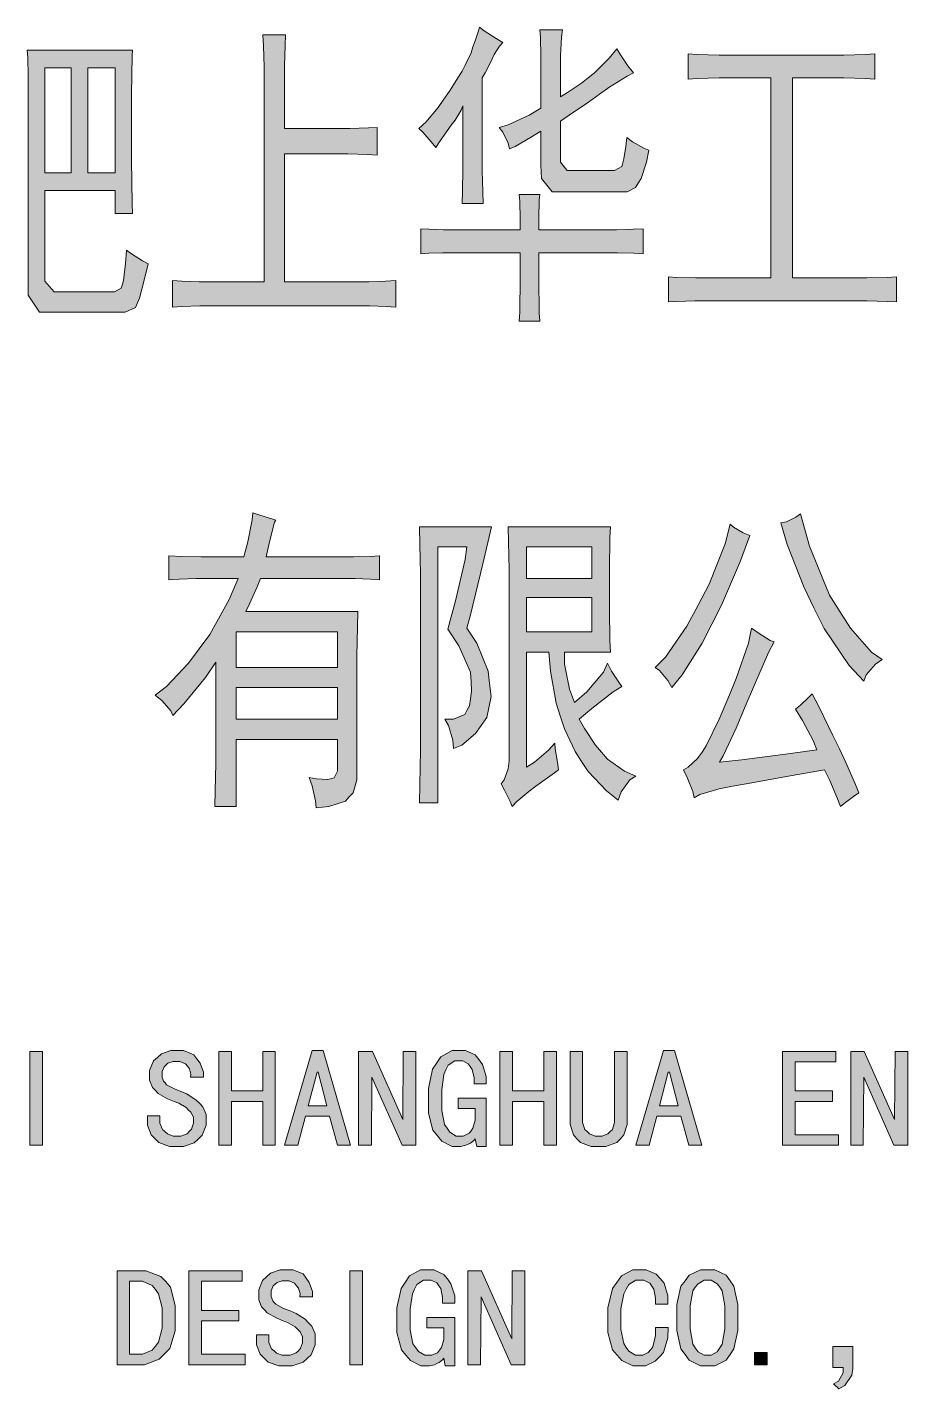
# Model space of a CAD drawing. Header units: millimetres. Extents: x 564 to 880, y 85 to 763.
# Drawn here: x 876.197 to 877.456, y 757.683 to 759.629 of the extents above; entities that cross this region are included whole.
import ezdxf

# ---------------------------------------------------------------- set-up
doc = ezdxf.new("R2010")
doc.units = ezdxf.units.MM

msp = doc.modelspace()

# ---------------------------------------------------------------- hatches: boundary and pattern name
h = msp.add_hatch(color=0)
h.dxf.hatch_style = 2
h.paths.add_polyline_path([(876.8769, 759.6076), (876.8723, 759.6023), (876.8644, 759.5905), (876.8615, 759.5844), (876.859, 759.5779), (876.8519, 759.5643), (876.8476, 759.5572), (876.8476, 759.4395), (876.8476, 759.4248), (876.8483, 759.394), (876.849, 759.3776), (876.8186, 759.3776), (876.8193, 759.3951), (876.82, 759.4259), (876.82, 759.4395), (876.82, 759.5171), (876.8172, 759.511), (876.8086, 759.4967), (876.8032, 759.4892), (876.7975, 759.4813), (876.7864, 759.4656), (876.781, 759.4574), (876.7746, 759.4656), (876.7628, 759.4792), (876.757, 759.4846), (876.7671, 759.4935), (876.7846, 759.5146), (876.7928, 759.5264), (876.8007, 759.5379), (876.8136, 759.5583), (876.8186, 759.5668), (876.8232, 759.5754), (876.8315, 759.593), (876.8343, 759.6015), (876.8375, 759.6101), (876.8422, 759.6241), (876.8436, 759.6295), (876.8504, 759.6241), (876.8672, 759.6134)])
h = msp.add_hatch(color=0)
h.dxf.hatch_style = 2
h.paths.add_polyline_path([(876.5663, 759.6187), (876.5656, 759.6033), (876.5649, 759.5744), (876.5649, 759.5608), (876.5649, 759.4846), (876.6443, 759.4846), (876.6583, 759.4846), (876.6848, 759.4856), (876.6973, 759.4863), (876.6973, 759.4466), (876.6833, 759.4473), (876.6554, 759.4484), (876.6415, 759.4484), (876.5649, 759.4484), (876.5649, 759.2656), (876.6751, 759.2656), (876.6855, 759.2656), (876.7098, 759.2663), (876.7238, 759.2674), (876.7238, 759.2291), (876.7105, 759.2302), (876.6862, 759.2309), (876.6751, 759.2309), (876.4547, 759.2309), (876.4436, 759.2309), (876.4186, 759.2302), (876.4046, 759.2291), (876.4046, 759.2674), (876.4179, 759.2663), (876.4429, 759.2656), (876.4547, 759.2656), (876.5356, 759.2656), (876.5356, 759.559), (876.5356, 759.5726), (876.5349, 759.6023), (876.5341, 759.6187)])
h = msp.add_hatch(color=0)
h.dxf.hatch_style = 2
h.paths.add_polyline_path([(876.9621, 759.6259), (876.9606, 759.6151), (876.9592, 759.5887), (876.9592, 759.5733), (876.9592, 759.53), (876.9696, 759.5361), (876.9896, 759.5497), (876.9989, 759.5572), (877.0082, 759.5643), (877.029, 759.5851), (877.0401, 759.5987), (877.044, 759.5915), (877.0558, 759.5744), (877.0637, 759.5643), (877.0547, 759.5597), (877.03, 759.5443), (877.015, 759.5336), (876.9996, 759.5225), (876.9717, 759.5035), (876.9592, 759.4953), (876.9592, 759.4484), (876.9592, 759.4366), (876.9689, 759.4248), (876.9785, 759.4248), (877.0275, 759.4248), (877.0365, 759.4248), (877.0469, 759.4302), (877.0483, 759.4355), (877.0497, 759.4413), (877.0526, 759.4591), (877.054, 759.472), (877.0622, 759.4656), (877.0783, 759.4566), (877.0858, 759.4538), (877.0823, 759.4366), (877.0748, 759.413), (877.0705, 759.4066), (877.0665, 759.4005), (877.0547, 759.394), (877.0469, 759.394), (876.9621, 759.394), (876.9474, 759.394), (876.932, 759.413), (876.9313, 759.432), (876.9313, 759.481), (876.9166, 759.472), (876.8944, 759.4591), (876.8866, 759.4556), (876.8848, 759.4638), (876.8769, 759.4792), (876.8715, 759.4863), (876.8848, 759.4899), (876.9145, 759.5035), (876.9313, 759.5135), (876.9313, 759.5697), (876.9313, 759.5869), (876.9306, 759.6151), (876.9299, 759.6259)])
h = msp.add_hatch(color=0)
h.paths.add_polyline_path([(876.3477, 759.5969), (876.347, 759.5887), (876.3463, 759.5336), (876.3463, 759.4863), (876.3463, 759.4395), (876.347, 759.3776), (876.3477, 759.3633), (876.3227, 759.3633), (876.3227, 759.3958), (876.2222, 759.3958), (876.2222, 759.2817), (876.2222, 759.2663), (876.2354, 759.2509), (876.2486, 759.2509), (876.3141, 759.2509), (876.322, 759.2509), (876.3313, 759.2563), (876.3331, 759.262), (876.3349, 759.2674), (876.3377, 759.2917), (876.3391, 759.3107), (876.3463, 759.3053), (876.3617, 759.2953), (876.3699, 759.291), (876.3649, 759.2699), (876.3574, 759.2423), (876.3545, 759.2355), (876.3517, 759.2287), (876.337, 759.2219), (876.3252, 759.2219), (876.2307, 759.2219), (876.2146, 759.2219), (876.1985, 759.2466), (876.1985, 759.271), (876.1985, 759.5443), (876.1985, 759.5597), (876.1978, 759.5862), (876.1971, 759.5969)])
h.paths.add_polyline_path([(876.3227, 759.4212), (876.3227, 759.5715), (876.2837, 759.5715), (876.2837, 759.4212)])
h.paths.add_polyline_path([(876.2597, 759.4212), (876.2597, 759.5715), (876.2222, 759.5715), (876.2222, 759.4212)])
h = msp.add_hatch(color=0)
h.dxf.hatch_style = 2
h.paths.add_polyline_path([(877.3477, 759.5897), (877.3646, 759.5897), (877.3953, 759.5905), (877.4089, 759.5915), (877.4089, 759.5554), (877.3953, 759.5561), (877.3646, 759.5572), (877.3477, 759.5572), (877.2909, 759.5572), (877.2909, 759.271), (877.3814, 759.271), (877.3971, 759.271), (877.4265, 759.2717), (877.4397, 759.2727), (877.4397, 759.2366), (877.4265, 759.2373), (877.3978, 759.2384), (877.3828, 759.2384), (877.1667, 759.2384), (877.1513, 759.2384), (877.1248, 759.2373), (877.1138, 759.2366), (877.1138, 759.2727), (877.1256, 759.2717), (877.1528, 759.271), (877.1681, 759.271), (877.2601, 759.271), (877.2601, 759.5572), (877.2043, 759.5572), (877.1864, 759.5572), (877.1549, 759.5561), (877.1417, 759.5554), (877.1417, 759.5915), (877.1549, 759.5905), (877.1864, 759.5897), (877.2043, 759.5897)])
h = msp.add_hatch(color=0)
h.dxf.hatch_style = 2
h.paths.add_polyline_path([(876.9019, 759.3396), (876.9019, 759.355), (876.9012, 759.3804), (876.9005, 759.3905), (876.9299, 759.3905), (876.9291, 759.3822), (876.9284, 759.3568), (876.9284, 759.3396), (877.029, 759.3396), (877.0393, 759.3396), (877.0637, 759.3407), (877.0776, 759.3414), (877.0776, 759.3053), (877.0644, 759.3064), (877.0408, 759.3071), (877.03, 759.3071), (876.9284, 759.3071), (876.9284, 759.2699), (876.9291, 759.2212), (876.9299, 759.2094), (876.9005, 759.2094), (876.9012, 759.2219), (876.9019, 759.271), (876.9019, 759.3071), (876.8003, 759.3071), (876.7914, 759.3071), (876.771, 759.3064), (876.7599, 759.3053), (876.7599, 759.3414), (876.771, 759.3407), (876.7921, 759.3396), (876.8018, 759.3396)])
h = msp.add_hatch(color=0)
h.paths.add_polyline_path([(876.3799, 758.6745), (876.396, 758.687), (876.4275, 758.7203), (876.4429, 758.7407), (876.4583, 758.7611), (876.4858, 758.8112), (876.4984, 758.8413), (876.4483, 758.8413), (876.4386, 758.8413), (876.4143, 758.8402), (876.3996, 758.8395), (876.3996, 758.8738), (876.4179, 758.8727), (876.4451, 758.872), (876.454, 758.872), (876.5069, 758.872), (876.5123, 758.8935), (876.5188, 758.9253), (876.5195, 758.9353), (876.5298, 758.9318), (876.5467, 758.9264), (876.5527, 758.9246), (876.5506, 758.9218), (876.5438, 758.8956), (876.5388, 758.872), (876.6519, 758.872), (876.6637, 758.872), (876.688, 758.8727), (876.7005, 758.8738), (876.7005, 758.8395), (876.688, 758.8402), (876.6658, 758.8413), (876.6558, 758.8413), (876.5306, 758.8413), (876.5256, 758.8294), (876.5152, 758.8058), (876.5098, 758.794), (876.6697, 758.794), (876.669, 758.7715), (876.6683, 758.7307), (876.6683, 758.7124), (876.6683, 758.5658), (876.6683, 758.5532), (876.6629, 758.5346), (876.6572, 758.5289), (876.6519, 758.5228), (876.6282, 758.5153), (876.61, 758.5135), (876.6093, 758.5232), (876.6043, 758.545), (876.6003, 758.5568), (876.6107, 758.555), (876.6261, 758.5539), (876.6307, 758.555), (876.6358, 758.5561), (876.6408, 758.5658), (876.6408, 758.5751), (876.6408, 758.6112), (876.4959, 758.6112), (876.4959, 758.5153), (876.4651, 758.5153), (876.4658, 758.5378), (876.4665, 758.5768), (876.4665, 758.5929), (876.4665, 758.7218), (876.4519, 758.6999), (876.4211, 758.662), (876.4053, 758.6455), (876.4025, 758.652), (876.39, 758.6663)])
h.paths.add_polyline_path([(876.6408, 758.7142), (876.6408, 758.765), (876.4959, 758.765), (876.4959, 758.7142)])
h.paths.add_polyline_path([(876.6408, 758.6402), (876.6408, 758.6853), (876.4959, 758.6853), (876.4959, 758.6402)])
h = msp.add_hatch(color=0)
h.dxf.hatch_style = 2
h.paths.add_polyline_path([(877.3023, 758.9336), (877.3155, 758.8874), (877.3438, 758.8176), (877.3588, 758.794), (877.3739, 758.7704), (877.4039, 758.7361), (877.4193, 758.7253), (877.4096, 758.7189), (877.3964, 758.7035), (877.3928, 758.6946), (877.3721, 758.7171), (877.3363, 758.7697), (877.3216, 758.7994), (877.3073, 758.8294), (877.2833, 758.8899), (877.2744, 758.9207), (877.2823, 758.9225), (877.2959, 758.9289)])
h = msp.add_hatch(color=0)
h.dxf.hatch_style = 2
h.paths.add_polyline_path([(876.8608, 758.9153), (876.8483, 758.862), (876.8307, 758.7894), (876.8257, 758.7704), (876.8397, 758.7489), (876.8558, 758.7089), (876.8579, 758.691), (876.8601, 758.6727), (876.854, 758.6427), (876.8461, 758.6312), (876.8379, 758.6194), (876.8182, 758.603), (876.8064, 758.5983), (876.8057, 758.6101), (876.7993, 758.6312), (876.7939, 758.6402), (876.8064, 758.6402), (876.8225, 758.6466), (876.8257, 758.6527), (876.8293, 758.6591), (876.8322, 758.6795), (876.8315, 758.6935), (876.8307, 758.7074), (876.8139, 758.745), (876.7982, 758.7686), (876.8093, 758.8094), (876.8232, 758.8684), (876.8257, 758.8863), (876.7842, 758.8863), (876.7842, 758.5207), (876.7578, 758.5207), (876.7585, 758.5461), (876.7592, 758.5958), (876.7592, 758.6201), (876.7592, 758.8319), (876.7592, 758.8484), (876.7585, 758.8899), (876.7578, 758.9153)])
h = msp.add_hatch(color=0)
h.paths.add_polyline_path([(877.0307, 758.9153), (877.03, 758.8992), (877.0293, 758.8538), (877.0293, 758.8248), (877.0293, 758.7969), (877.03, 758.7525), (877.0307, 758.7361), (876.9653, 758.7361), (876.9653, 758.7189), (876.9721, 758.6828), (876.9792, 758.6638), (876.9971, 758.6792), (877.0211, 758.7071), (877.0265, 758.72), (877.0322, 758.7089), (877.0426, 758.6928), (877.0472, 758.687), (877.0347, 758.6792), (877.0043, 758.6556), (876.986, 758.6402), (876.9939, 758.6266), (877.0096, 758.603), (877.0182, 758.5929), (877.0265, 758.5829), (877.0508, 758.5658), (877.0669, 758.5586), (877.0587, 758.5532), (877.0461, 758.5361), (877.0418, 758.5243), (877.025, 758.5378), (876.9989, 758.5654), (876.9896, 758.5794), (876.9803, 758.5937), (876.9649, 758.6262), (876.9588, 758.6448), (876.9531, 758.6631), (876.9449, 758.7089), (876.9427, 758.7361), (876.9109, 758.7361), (876.9109, 758.5715), (876.922, 758.5786), (876.9424, 758.5958), (876.9513, 758.6058), (876.952, 758.5976), (876.9549, 758.5786), (876.9567, 758.5675), (876.9506, 758.5633), (876.9341, 758.5514), (876.9241, 758.5443), (876.9141, 758.5368), (876.8969, 758.5225), (876.8901, 758.5153), (876.8873, 758.5225), (876.8794, 758.5386), (876.8748, 758.5479), (876.8787, 758.5532), (876.8844, 758.5693), (876.8858, 758.5804), (876.8858, 758.8359), (876.8858, 758.8538), (876.8851, 758.8935), (876.8844, 758.9153)])
h.paths.add_polyline_path([(877.0043, 758.765), (877.0043, 758.8141), (876.9109, 758.8141), (876.9109, 758.765)])
h.paths.add_polyline_path([(877.0043, 758.8413), (877.0043, 758.8863), (876.9109, 758.8863), (876.9109, 758.8413)])
h = msp.add_hatch(color=0)
h.dxf.hatch_style = 2
h.paths.add_polyline_path([(877.23, 758.9028), (877.2168, 758.8667), (877.1896, 758.803), (877.1757, 758.7758), (877.1617, 758.7489), (877.1331, 758.7035), (877.1184, 758.6853), (877.1127, 758.6953), (877.1009, 758.7099), (877.0948, 758.7142), (877.1095, 758.7289), (877.1399, 758.7733), (877.156, 758.803), (877.1721, 758.833), (877.195, 758.891), (877.2021, 758.9189), (877.2068, 758.9146), (877.2207, 758.9064)])
h = msp.add_hatch(color=0)
h.dxf.hatch_style = 2
h.paths.add_polyline_path([(877.3259, 758.5965), (877.3206, 758.6094), (877.3052, 758.6384), (877.2955, 758.6545), (877.3023, 758.6602), (877.3141, 758.6709), (877.3191, 758.6763), (877.3295, 758.6563), (877.3488, 758.6169), (877.3581, 758.5976), (877.3671, 758.5783), (877.381, 758.5468), (877.386, 758.535), (877.3782, 758.5296), (877.3649, 758.5196), (877.3596, 758.5153), (877.3553, 758.526), (877.3442, 758.5522), (877.337, 758.5675), (877.2905, 758.5597), (877.2247, 758.5479), (877.2053, 758.5443), (877.1864, 758.5404), (877.1588, 758.5325), (877.1506, 758.5278), (877.1485, 758.5368), (877.1406, 758.5568), (877.1352, 758.5675), (877.142, 758.5715), (877.1553, 758.584), (877.1617, 758.5929), (877.1678, 758.6022), (877.1864, 758.6402), (877.1986, 758.6692), (877.2107, 758.6981), (877.2279, 758.7489), (877.2325, 758.7704), (877.2433, 758.7625), (877.259, 758.7525), (877.2647, 758.7507), (877.2569, 758.7353), (877.2365, 758.6892), (877.2236, 758.6581), (877.2107, 758.6273), (877.1921, 758.5876), (877.1867, 758.5786), (877.2186, 758.5822), (877.2884, 758.5912)])
h = msp.add_hatch(color=0)
h.dxf.hatch_style = 2
h.paths.add_polyline_path([(876.2189, 758.0309), (876.201, 758.0309), (876.201, 758.165), (876.2189, 758.165)])
h = msp.add_hatch(color=0)
h.dxf.hatch_style = 2
h.paths.add_polyline_path([(876.4529, 758.0684), (876.4529, 758.0595), (876.4472, 758.0452), (876.4415, 758.0398), (876.4358, 758.0344), (876.4204, 758.0291), (876.4103, 758.0291), (876.4007, 758.0291), (876.3853, 758.0348), (876.3799, 758.0402), (876.3742, 758.0459), (876.3688, 758.0595), (876.3688, 758.0677), (876.3688, 758.0731), (876.3867, 758.0731), (876.3867, 758.0684), (876.3867, 758.0627), (876.3903, 758.0534), (876.3939, 758.0505), (876.3975, 758.0473), (876.4057, 758.0441), (876.4103, 758.0441), (876.4168, 758.0441), (876.4257, 758.0473), (876.429, 758.0509), (876.4318, 758.0541), (876.4347, 758.0623), (876.4347, 758.067), (876.4347, 758.0709), (876.4311, 758.0781), (876.4275, 758.0813), (876.4243, 758.0849), (876.4139, 758.091), (876.4071, 758.0935), (876.3978, 758.0971), (876.3842, 758.1049), (876.3803, 758.1092), (876.376, 758.1135), (876.3721, 758.1239), (876.3721, 758.1296), (876.3721, 758.1378), (876.3778, 758.1514), (876.3835, 758.1564), (876.3889, 758.1615), (876.4025, 758.1665), (876.4103, 758.1665), (876.4207, 758.1665), (876.4354, 758.1604), (876.4397, 758.1543), (876.4443, 758.1482), (876.449, 758.1353), (876.449, 758.1282), (876.4307, 758.1282), (876.4311, 758.1325), (876.429, 758.1403), (876.4261, 758.1439), (876.4232, 758.1475), (876.4154, 758.1507), (876.4103, 758.1507), (876.4057, 758.1507), (876.3982, 758.1482), (876.3957, 758.1457), (876.3928, 758.1432), (876.39, 758.1364), (876.39, 758.1321), (876.39, 758.1285), (876.3921, 758.1225), (876.3942, 758.12), (876.3964, 758.1174), (876.4078, 758.1114), (876.4168, 758.1078), (876.4254, 758.1042), (876.4386, 758.0956), (876.4433, 758.091), (876.4479, 758.086), (876.4529, 758.0749)])
h = msp.add_hatch(color=0)
h.dxf.hatch_style = 2
h.paths.add_polyline_path([(876.5517, 758.0309), (876.5338, 758.0309), (876.5338, 758.0935), (876.4891, 758.0935), (876.4891, 758.0309), (876.4708, 758.0309), (876.4708, 758.165), (876.4891, 758.165), (876.4891, 758.1085), (876.5338, 758.1085), (876.5338, 758.165), (876.5517, 758.165)])
h = msp.add_hatch(color=0)
h.paths.add_polyline_path([(876.659, 758.0309), (876.6404, 758.0309), (876.6293, 758.0724), (876.595, 758.0724), (876.5839, 758.0309), (876.5649, 758.0309), (876.6043, 758.1665), (876.62, 758.1665)])
h.paths.add_polyline_path([(876.6254, 758.0874), (876.6129, 758.1353), (876.6114, 758.1353), (876.5989, 758.0874)])
h = msp.add_hatch(color=0)
h.dxf.hatch_style = 2
h.paths.add_polyline_path([(876.7524, 758.0309), (876.7331, 758.0309), (876.6898, 758.1282), (876.6891, 758.0309), (876.6708, 758.0309), (876.6708, 758.165), (876.6905, 758.165), (876.7338, 758.0677), (876.7345, 758.165), (876.7524, 758.165)])
h = msp.add_hatch(color=0)
h.dxf.hatch_style = 2
h.paths.add_polyline_path([(876.8529, 758.0291), (876.8397, 758.0291), (876.8372, 758.0402), (876.8358, 758.038), (876.8307, 758.0341), (876.8275, 758.0323), (876.8243, 758.0309), (876.8168, 758.0291), (876.8129, 758.0291), (876.8046, 758.0291), (876.79, 758.0369), (876.7835, 758.0445), (876.7771, 758.0523), (876.7706, 758.0767), (876.7706, 758.0935), (876.7706, 758.1121), (876.7764, 758.1396), (876.7824, 758.1486), (876.7882, 758.1575), (876.8043, 758.1665), (876.8146, 758.1665), (876.8236, 758.1665), (876.8375, 758.16), (876.8429, 758.1532), (876.8479, 758.1464), (876.8529, 758.1293), (876.8529, 758.1185), (876.8358, 758.1185), (876.8358, 758.1271), (876.8329, 758.1393), (876.8304, 758.1436), (876.8275, 758.1475), (876.8197, 758.1518), (876.8146, 758.1518), (876.8082, 758.1518), (876.7989, 758.1454), (876.7957, 758.1386), (876.7925, 758.1321), (876.7896, 758.1103), (876.7896, 758.0953), (876.7896, 758.0806), (876.7935, 758.0606), (876.7975, 758.0552), (876.8011, 758.0495), (876.8104, 758.0441), (876.8154, 758.0441), (876.8204, 758.0441), (876.8286, 758.048), (876.8315, 758.0516), (876.8343, 758.0552), (876.8372, 758.067), (876.8372, 758.0749), (876.8372, 758.0835), (876.8129, 758.0835), (876.8129, 758.0981), (876.8529, 758.0981)])
h = msp.add_hatch(color=0)
h.dxf.hatch_style = 2
h.paths.add_polyline_path([(876.9535, 758.0309), (876.9356, 758.0309), (876.9356, 758.0935), (876.8909, 758.0935), (876.8909, 758.0309), (876.8726, 758.0309), (876.8726, 758.165), (876.8909, 758.165), (876.8909, 758.1085), (876.9356, 758.1085), (876.9356, 758.165), (876.9535, 758.165)])
h = msp.add_hatch(color=0)
h.dxf.hatch_style = 2
h.paths.add_polyline_path([(877.0547, 758.0702), (877.0547, 758.0606), (877.0497, 758.0459), (877.0451, 758.0402), (877.0401, 758.0348), (877.0243, 758.0291), (877.0139, 758.0291), (877.0032, 758.0291), (876.9878, 758.0348), (876.9828, 758.0402), (876.9782, 758.0459), (876.9731, 758.0606), (876.9731, 758.0702), (876.9731, 758.165), (876.991, 758.165), (876.991, 758.0702), (876.991, 758.0634), (876.9943, 758.0534), (876.9975, 758.0505), (877.0007, 758.0473), (877.0089, 758.0441), (877.0139, 758.0441), (877.0189, 758.0441), (877.0272, 758.0473), (877.0304, 758.0505), (877.0336, 758.0534), (877.0365, 758.0634), (877.0365, 758.0702), (877.0365, 758.165), (877.0547, 758.165)])
h = msp.add_hatch(color=0)
h.paths.add_polyline_path([(877.1613, 758.0309), (877.1427, 758.0309), (877.1316, 758.0724), (877.0969, 758.0724), (877.0862, 758.0309), (877.0672, 758.0309), (877.1066, 758.1665), (877.1223, 758.1665)])
h.paths.add_polyline_path([(877.1277, 758.0874), (877.1152, 758.1353), (877.1134, 758.1353), (877.1009, 758.0874)])
h = msp.add_hatch(color=0)
h.dxf.hatch_style = 2
h.paths.add_polyline_path([(877.3567, 758.0309), (877.2769, 758.0309), (877.2769, 758.165), (877.3528, 758.165), (877.3528, 758.15), (877.2948, 758.15), (877.2948, 758.1085), (877.3481, 758.1085), (877.3481, 758.0935), (877.2948, 758.0935), (877.2948, 758.0459), (877.3567, 758.0459)])
h = msp.add_hatch(color=0)
h.dxf.hatch_style = 2
h.paths.add_polyline_path([(877.4558, 758.0309), (877.4361, 758.0309), (877.3928, 758.1282), (877.3921, 758.0309), (877.3742, 758.0309), (877.3742, 758.165), (877.3935, 758.165), (877.4368, 758.0677), (877.4376, 758.165), (877.4558, 758.165)])
h = msp.add_hatch(color=0)
h.paths.add_polyline_path([(876.4086, 757.784), (876.4086, 757.7657), (876.401, 757.7403), (876.3932, 757.7325), (876.3857, 757.725), (876.3649, 757.7171), (876.352, 757.7171), (876.3256, 757.7171), (876.3256, 757.8513), (876.352, 757.8513), (876.3667, 757.8513), (876.3882, 757.8434), (876.395, 757.8359), (876.4018, 757.828), (876.4086, 757.8019)])
h.paths.add_polyline_path([(876.39, 757.784), (876.39, 757.7983), (876.3849, 757.8187), (876.3803, 757.8248), (876.3756, 757.8305), (876.3617, 757.8366), (876.352, 757.8366), (876.3434, 757.8366), (876.3434, 757.7321), (876.352, 757.7321), (876.3617, 757.7321), (876.3756, 757.7378), (876.3803, 757.7436), (876.3849, 757.7493), (876.39, 757.7693)])
h = msp.add_hatch(color=0)
h.dxf.hatch_style = 2
h.paths.add_polyline_path([(876.5084, 757.7171), (876.4282, 757.7171), (876.4282, 757.8513), (876.5044, 757.8513), (876.5044, 757.8366), (876.4461, 757.8366), (876.4461, 757.7947), (876.4998, 757.7947), (876.4998, 757.7801), (876.4461, 757.7801), (876.4461, 757.7321), (876.5084, 757.7321)])
h = msp.add_hatch(color=0)
h.dxf.hatch_style = 2
h.paths.add_polyline_path([(876.6086, 757.755), (876.6086, 757.7457), (876.6032, 757.7314), (876.5975, 757.7264), (876.5917, 757.721), (876.576, 757.7157), (876.5663, 757.7157), (876.5567, 757.7157), (876.5413, 757.721), (876.5356, 757.7267), (876.5302, 757.7321), (876.5248, 757.7457), (876.5248, 757.7539), (876.5248, 757.7597), (876.5427, 757.7597), (876.5427, 757.755), (876.5427, 757.7489), (876.5463, 757.74), (876.5499, 757.7368), (876.5535, 757.7335), (876.5617, 757.7307), (876.5663, 757.7307), (876.5728, 757.7307), (876.5817, 757.7339), (876.5849, 757.7371), (876.5878, 757.7407), (876.5907, 757.7486), (876.5907, 757.7532), (876.5907, 757.7572), (876.5871, 757.7643), (876.5835, 757.7679), (876.5799, 757.7711), (876.5699, 757.7772), (876.5631, 757.7801), (876.5538, 757.7836), (876.5402, 757.7915), (876.5363, 757.7958), (876.532, 757.8001), (876.5281, 757.8101), (876.5281, 757.8162), (876.5281, 757.8244), (876.5334, 757.8377), (876.5392, 757.8427), (876.5449, 757.848), (876.5585, 757.853), (876.5663, 757.853), (876.5767, 757.853), (876.5914, 757.847), (876.5957, 757.8409), (876.6003, 757.8348), (876.605, 757.8216), (876.605, 757.8144), (876.5867, 757.8144), (876.5871, 757.8187), (876.5849, 757.8266), (876.5821, 757.8301), (876.5792, 757.8337), (876.5714, 757.8373), (876.5663, 757.8373), (876.5617, 757.8373), (876.5542, 757.8348), (876.5513, 757.8323), (876.5488, 757.8298), (876.5459, 757.8226), (876.5459, 757.8183), (876.5459, 757.8148), (876.5481, 757.8087), (876.5502, 757.8062), (876.5524, 757.8037), (876.5635, 757.7976), (876.5728, 757.794), (876.5814, 757.7904), (876.5946, 757.7822), (876.5993, 757.7772), (876.6039, 757.7722), (876.6086, 757.7611)])
h = msp.add_hatch(color=0)
h.dxf.hatch_style = 2
h.paths.add_polyline_path([(876.6762, 757.7171), (876.6583, 757.7171), (876.6583, 757.8513), (876.6762, 757.8513)])
h = msp.add_hatch(color=0)
h.dxf.hatch_style = 2
h.paths.add_polyline_path([(876.8082, 757.7157), (876.7946, 757.7157), (876.7925, 757.7267), (876.7907, 757.7242), (876.786, 757.7203), (876.7824, 757.7189), (876.7792, 757.7171), (876.7721, 757.7157), (876.7681, 757.7157), (876.7599, 757.7157), (876.7452, 757.7232), (876.7384, 757.731), (876.732, 757.7386), (876.7256, 757.7632), (876.7256, 757.7801), (876.7256, 757.7983), (876.7316, 757.8259), (876.7374, 757.8348), (876.7434, 757.8441), (876.7595, 757.853), (876.7696, 757.853), (876.7785, 757.853), (876.7928, 757.8462), (876.7978, 757.8398), (876.8028, 757.833), (876.8082, 757.8158), (876.8082, 757.8051), (876.7907, 757.8051), (876.7907, 757.8133), (876.7882, 757.8259), (876.7853, 757.8298), (876.7824, 757.8341), (876.7746, 757.838), (876.7696, 757.838), (876.7635, 757.838), (876.7538, 757.8316), (876.7506, 757.8251), (876.7477, 757.8187), (876.7445, 757.7969), (876.7445, 757.7815), (876.7445, 757.7672), (876.7485, 757.7471), (876.7524, 757.7414), (876.7563, 757.736), (876.7653, 757.7307), (876.7703, 757.7307), (876.7756, 757.7307), (876.7835, 757.7343), (876.7864, 757.7378), (876.7892, 757.7418), (876.7925, 757.7532), (876.7925, 757.7611), (876.7925, 757.7697), (876.7681, 757.7697), (876.7681, 757.7847), (876.8082, 757.7847)])
h = msp.add_hatch(color=0)
h.dxf.hatch_style = 2
h.paths.add_polyline_path([(876.9084, 757.7171), (876.8887, 757.7171), (876.8458, 757.8144), (876.8451, 757.7171), (876.8268, 757.7171), (876.8268, 757.8513), (876.8465, 757.8513), (876.8898, 757.7539), (876.8905, 757.8513), (876.9084, 757.8513)])
h = msp.add_hatch(color=0)
h.dxf.hatch_style = 2
h.paths.add_polyline_path([(877.1134, 757.7704), (877.113, 757.7557), (877.1066, 757.7346), (877.1009, 757.7282), (877.0948, 757.7221), (877.0808, 757.7157), (877.0726, 757.7157), (877.063, 757.7157), (877.0469, 757.7232), (877.0404, 757.731), (877.0336, 757.7386), (877.0272, 757.7632), (877.0272, 757.7801), (877.0272, 757.7983), (877.0336, 757.8259), (877.0401, 757.8348), (877.0465, 757.8441), (877.063, 757.853), (877.0733, 757.853), (877.0819, 757.853), (877.0962, 757.8466), (877.1019, 757.8402), (877.1077, 757.8337), (877.113, 757.8155), (877.1127, 757.8037), (877.0952, 757.8037), (877.0952, 757.8123), (877.0926, 757.8251), (877.0898, 757.8294), (877.0869, 757.8337), (877.0787, 757.838), (877.0733, 757.838), (877.0669, 757.838), (877.0569, 757.8316), (877.0533, 757.8251), (877.0497, 757.8187), (877.0458, 757.7969), (877.0458, 757.7815), (877.0458, 757.7675), (877.0497, 757.7475), (877.0533, 757.7418), (877.0569, 757.7364), (877.0665, 757.7307), (877.0726, 757.7307), (877.0769, 757.7307), (877.0848, 757.7346), (877.0884, 757.7389), (877.0916, 757.7428), (877.0952, 757.7589), (877.0952, 757.7704)])
h = msp.add_hatch(color=0)
h.paths.add_polyline_path([(877.2129, 757.7847), (877.2129, 757.7661), (877.2071, 757.7396), (877.2018, 757.7318), (877.196, 757.7235), (877.1799, 757.7157), (877.1699, 757.7157), (877.1596, 757.7157), (877.1435, 757.7235), (877.1377, 757.7318), (877.1316, 757.7396), (877.1259, 757.7661), (877.1259, 757.7847), (877.1259, 757.8033), (877.1316, 757.8294), (877.1377, 757.8373), (877.1435, 757.8452), (877.1596, 757.853), (877.1699, 757.853), (877.1799, 757.853), (877.196, 757.8452), (877.2018, 757.8373), (877.2071, 757.8294), (877.2129, 757.8033)])
h.paths.add_polyline_path([(877.1943, 757.7847), (877.1943, 757.8012), (877.1907, 757.8226), (877.1871, 757.828), (877.1835, 757.833), (877.1749, 757.838), (877.1699, 757.838), (877.1646, 757.838), (877.156, 757.833), (877.152, 757.828), (877.1485, 757.8226), (877.1449, 757.8012), (877.1449, 757.7847), (877.1449, 757.7682), (877.1485, 757.7464), (877.152, 757.7411), (877.156, 757.7357), (877.1646, 757.7307), (877.1699, 757.7307), (877.1749, 757.7307), (877.1835, 757.7357), (877.1871, 757.7411), (877.1907, 757.7464), (877.1943, 757.7682)])
h = msp.add_hatch(color=0)
h.dxf.hatch_style = 2
h.paths.add_polyline_path([(877.3488, 757.7432), (877.3771, 757.7432), (877.3771, 757.7117), (877.3757, 757.7021), (877.366, 757.6874), (877.3574, 757.6827), (877.3495, 757.6899), (877.3567, 757.6938), (877.3635, 757.7053), (877.3635, 757.7131), (877.3488, 757.7131)])
h = msp.add_hatch(color=0)
h.dxf.hatch_style = 2
h.paths.add_polyline_path([(877.2547, 757.7171), (877.2365, 757.7171), (877.2365, 757.7346), (877.2547, 757.7346)])

# ---------------------------------------------------------------- linework, layer by layer
at = {"color": 0, "lineweight": 0}
for points in [[(876.8769, 759.6076), (876.8723, 759.6023), (876.8644, 759.5905), (876.8615, 759.5844), (876.859, 759.5779), (876.8519, 759.5643), (876.8476, 759.5572), (876.8476, 759.4395), (876.8476, 759.4248), (876.8483, 759.394), (876.849, 759.3776), (876.8186, 759.3776), (876.8193, 759.3951), (876.82, 759.4259), (876.82, 759.4395), (876.82, 759.5171), (876.8172, 759.511), (876.8086, 759.4967), (876.8032, 759.4892), (876.7975, 759.4813), (876.7864, 759.4656), (876.781, 759.4574), (876.7746, 759.4656), (876.7628, 759.4792), (876.757, 759.4846), (876.7671, 759.4935), (876.7846, 759.5146), (876.7928, 759.5264), (876.8007, 759.5379), (876.8136, 759.5583), (876.8186, 759.5668), (876.8232, 759.5754), (876.8315, 759.593), (876.8343, 759.6015), (876.8375, 759.6101), (876.8422, 759.6241), (876.8436, 759.6295), (876.8504, 759.6241), (876.8672, 759.6134)], [(876.5663, 759.6187), (876.5656, 759.6033), (876.5649, 759.5744), (876.5649, 759.5608), (876.5649, 759.4846), (876.6443, 759.4846), (876.6583, 759.4846), (876.6848, 759.4856), (876.6973, 759.4863), (876.6973, 759.4466), (876.6833, 759.4473), (876.6554, 759.4484), (876.6415, 759.4484), (876.5649, 759.4484), (876.5649, 759.2656), (876.6751, 759.2656), (876.6855, 759.2656), (876.7098, 759.2663), (876.7238, 759.2674), (876.7238, 759.2291), (876.7105, 759.2302), (876.6862, 759.2309), (876.6751, 759.2309), (876.4547, 759.2309), (876.4436, 759.2309), (876.4186, 759.2302), (876.4046, 759.2291), (876.4046, 759.2674), (876.4179, 759.2663), (876.4429, 759.2656), (876.4547, 759.2656), (876.5356, 759.2656), (876.5356, 759.559), (876.5356, 759.5726), (876.5349, 759.6023), (876.5341, 759.6187)], [(876.9621, 759.6259), (876.9606, 759.6151), (876.9592, 759.5887), (876.9592, 759.5733), (876.9592, 759.53), (876.9696, 759.5361), (876.9896, 759.5497), (876.9989, 759.5572), (877.0082, 759.5643), (877.029, 759.5851), (877.0401, 759.5987), (877.044, 759.5915), (877.0558, 759.5744), (877.0637, 759.5643), (877.0547, 759.5597), (877.03, 759.5443), (877.015, 759.5336), (876.9996, 759.5225), (876.9717, 759.5035), (876.9592, 759.4953), (876.9592, 759.4484), (876.9592, 759.4366), (876.9689, 759.4248), (876.9785, 759.4248), (877.0275, 759.4248), (877.0365, 759.4248), (877.0469, 759.4302), (877.0483, 759.4355), (877.0497, 759.4413), (877.0526, 759.4591), (877.054, 759.472), (877.0622, 759.4656), (877.0783, 759.4566), (877.0858, 759.4538), (877.0823, 759.4366), (877.0748, 759.413), (877.0705, 759.4066), (877.0665, 759.4005), (877.0547, 759.394), (877.0469, 759.394), (876.9621, 759.394), (876.9474, 759.394), (876.932, 759.413), (876.9313, 759.432), (876.9313, 759.481), (876.9166, 759.472), (876.8944, 759.4591), (876.8866, 759.4556), (876.8848, 759.4638), (876.8769, 759.4792), (876.8715, 759.4863), (876.8848, 759.4899), (876.9145, 759.5035), (876.9313, 759.5135), (876.9313, 759.5697), (876.9313, 759.5869), (876.9306, 759.6151), (876.9299, 759.6259)], [(876.3477, 759.5969), (876.347, 759.5887), (876.3463, 759.5336), (876.3463, 759.4863), (876.3463, 759.4395), (876.347, 759.3776), (876.3477, 759.3633), (876.3227, 759.3633), (876.3227, 759.3958), (876.2222, 759.3958), (876.2222, 759.2817), (876.2222, 759.2663), (876.2354, 759.2509), (876.2486, 759.2509), (876.3141, 759.2509), (876.322, 759.2509), (876.3313, 759.2563), (876.3331, 759.262), (876.3349, 759.2674), (876.3377, 759.2917), (876.3391, 759.3107), (876.3463, 759.3053), (876.3617, 759.2953), (876.3699, 759.291), (876.3649, 759.2699), (876.3574, 759.2423), (876.3545, 759.2355), (876.3517, 759.2287), (876.337, 759.2219), (876.3252, 759.2219), (876.2307, 759.2219), (876.2146, 759.2219), (876.1985, 759.2466), (876.1985, 759.271), (876.1985, 759.5443), (876.1985, 759.5597), (876.1978, 759.5862), (876.1971, 759.5969)], [(877.3477, 759.5897), (877.3646, 759.5897), (877.3953, 759.5905), (877.4089, 759.5915), (877.4089, 759.5554), (877.3953, 759.5561), (877.3646, 759.5572), (877.3477, 759.5572), (877.2909, 759.5572), (877.2909, 759.271), (877.3814, 759.271), (877.3971, 759.271), (877.4265, 759.2717), (877.4397, 759.2727), (877.4397, 759.2366), (877.4265, 759.2373), (877.3978, 759.2384), (877.3828, 759.2384), (877.1667, 759.2384), (877.1513, 759.2384), (877.1248, 759.2373), (877.1138, 759.2366), (877.1138, 759.2727), (877.1256, 759.2717), (877.1528, 759.271), (877.1681, 759.271), (877.2601, 759.271), (877.2601, 759.5572), (877.2043, 759.5572), (877.1864, 759.5572), (877.1549, 759.5561), (877.1417, 759.5554), (877.1417, 759.5915), (877.1549, 759.5905), (877.1864, 759.5897), (877.2043, 759.5897)], [(876.2597, 759.4212), (876.2597, 759.5715), (876.2222, 759.5715), (876.2222, 759.4212)], [(876.3227, 759.4212), (876.3227, 759.5715), (876.2837, 759.5715), (876.2837, 759.4212)], [(876.9019, 759.3396), (876.9019, 759.355), (876.9012, 759.3804), (876.9005, 759.3905), (876.9299, 759.3905), (876.9291, 759.3822), (876.9284, 759.3568), (876.9284, 759.3396), (877.029, 759.3396), (877.0393, 759.3396), (877.0637, 759.3407), (877.0776, 759.3414), (877.0776, 759.3053), (877.0644, 759.3064), (877.0408, 759.3071), (877.03, 759.3071), (876.9284, 759.3071), (876.9284, 759.2699), (876.9291, 759.2212), (876.9299, 759.2094), (876.9005, 759.2094), (876.9012, 759.2219), (876.9019, 759.271), (876.9019, 759.3071), (876.8003, 759.3071), (876.7914, 759.3071), (876.771, 759.3064), (876.7599, 759.3053), (876.7599, 759.3414), (876.771, 759.3407), (876.7921, 759.3396), (876.8018, 759.3396)], [(876.3799, 758.6745), (876.396, 758.687), (876.4275, 758.7203), (876.4429, 758.7407), (876.4583, 758.7611), (876.4858, 758.8112), (876.4984, 758.8413), (876.4483, 758.8413), (876.4386, 758.8413), (876.4143, 758.8402), (876.3996, 758.8395), (876.3996, 758.8738), (876.4179, 758.8727), (876.4451, 758.872), (876.454, 758.872), (876.5069, 758.872), (876.5123, 758.8935), (876.5188, 758.9253), (876.5195, 758.9353), (876.5298, 758.9318), (876.5467, 758.9264), (876.5527, 758.9246), (876.5506, 758.9218), (876.5438, 758.8956), (876.5388, 758.872), (876.6519, 758.872), (876.6637, 758.872), (876.688, 758.8727), (876.7005, 758.8738), (876.7005, 758.8395), (876.688, 758.8402), (876.6658, 758.8413), (876.6558, 758.8413), (876.5306, 758.8413), (876.5256, 758.8294), (876.5152, 758.8058), (876.5098, 758.794), (876.6697, 758.794), (876.669, 758.7715), (876.6683, 758.7307), (876.6683, 758.7124), (876.6683, 758.5658), (876.6683, 758.5532), (876.6629, 758.5346), (876.6572, 758.5289), (876.6519, 758.5228), (876.6282, 758.5153), (876.61, 758.5135), (876.6093, 758.5232), (876.6043, 758.545), (876.6003, 758.5568), (876.6107, 758.555), (876.6261, 758.5539), (876.6307, 758.555), (876.6358, 758.5561), (876.6408, 758.5658), (876.6408, 758.5751), (876.6408, 758.6112), (876.4959, 758.6112), (876.4959, 758.5153), (876.4651, 758.5153), (876.4658, 758.5378), (876.4665, 758.5768), (876.4665, 758.5929), (876.4665, 758.7218), (876.4519, 758.6999), (876.4211, 758.662), (876.4053, 758.6455), (876.4025, 758.652), (876.39, 758.6663)], [(877.3023, 758.9336), (877.3155, 758.8874), (877.3438, 758.8176), (877.3588, 758.794), (877.3739, 758.7704), (877.4039, 758.7361), (877.4193, 758.7253), (877.4096, 758.7189), (877.3964, 758.7035), (877.3928, 758.6946), (877.3721, 758.7171), (877.3363, 758.7697), (877.3216, 758.7994), (877.3073, 758.8294), (877.2833, 758.8899), (877.2744, 758.9207), (877.2823, 758.9225), (877.2959, 758.9289)], [(876.8608, 758.9153), (876.8483, 758.862), (876.8307, 758.7894), (876.8257, 758.7704), (876.8397, 758.7489), (876.8558, 758.7089), (876.8579, 758.691), (876.8601, 758.6727), (876.854, 758.6427), (876.8461, 758.6312), (876.8379, 758.6194), (876.8182, 758.603), (876.8064, 758.5983), (876.8057, 758.6101), (876.7993, 758.6312), (876.7939, 758.6402), (876.8064, 758.6402), (876.8225, 758.6466), (876.8257, 758.6527), (876.8293, 758.6591), (876.8322, 758.6795), (876.8315, 758.6935), (876.8307, 758.7074), (876.8139, 758.745), (876.7982, 758.7686), (876.8093, 758.8094), (876.8232, 758.8684), (876.8257, 758.8863), (876.7842, 758.8863), (876.7842, 758.5207), (876.7578, 758.5207), (876.7585, 758.5461), (876.7592, 758.5958), (876.7592, 758.6201), (876.7592, 758.8319), (876.7592, 758.8484), (876.7585, 758.8899), (876.7578, 758.9153)], [(877.0307, 758.9153), (877.03, 758.8992), (877.0293, 758.8538), (877.0293, 758.8248), (877.0293, 758.7969), (877.03, 758.7525), (877.0307, 758.7361), (876.9653, 758.7361), (876.9653, 758.7189), (876.9721, 758.6828), (876.9792, 758.6638), (876.9971, 758.6792), (877.0211, 758.7071), (877.0265, 758.72), (877.0322, 758.7089), (877.0426, 758.6928), (877.0472, 758.687), (877.0347, 758.6792), (877.0043, 758.6556), (876.986, 758.6402), (876.9939, 758.6266), (877.0096, 758.603), (877.0182, 758.5929), (877.0265, 758.5829), (877.0508, 758.5658), (877.0669, 758.5586), (877.0587, 758.5532), (877.0461, 758.5361), (877.0418, 758.5243), (877.025, 758.5378), (876.9989, 758.5654), (876.9896, 758.5794), (876.9803, 758.5937), (876.9649, 758.6262), (876.9588, 758.6448), (876.9531, 758.6631), (876.9449, 758.7089), (876.9427, 758.7361), (876.9109, 758.7361), (876.9109, 758.5715), (876.922, 758.5786), (876.9424, 758.5958), (876.9513, 758.6058), (876.952, 758.5976), (876.9549, 758.5786), (876.9567, 758.5675), (876.9506, 758.5633), (876.9341, 758.5514), (876.9241, 758.5443), (876.9141, 758.5368), (876.8969, 758.5225), (876.8901, 758.5153), (876.8873, 758.5225), (876.8794, 758.5386), (876.8748, 758.5479), (876.8787, 758.5532), (876.8844, 758.5693), (876.8858, 758.5804), (876.8858, 758.8359), (876.8858, 758.8538), (876.8851, 758.8935), (876.8844, 758.9153)], [(877.23, 758.9028), (877.2168, 758.8667), (877.1896, 758.803), (877.1757, 758.7758), (877.1617, 758.7489), (877.1331, 758.7035), (877.1184, 758.6853), (877.1127, 758.6953), (877.1009, 758.7099), (877.0948, 758.7142), (877.1095, 758.7289), (877.1399, 758.7733), (877.156, 758.803), (877.1721, 758.833), (877.195, 758.891), (877.2021, 758.9189), (877.2068, 758.9146), (877.2207, 758.9064)], [(877.0043, 758.8413), (877.0043, 758.8863), (876.9109, 758.8863), (876.9109, 758.8413)], [(877.0043, 758.765), (877.0043, 758.8141), (876.9109, 758.8141), (876.9109, 758.765)], [(876.6408, 758.7142), (876.6408, 758.765), (876.4959, 758.765), (876.4959, 758.7142)], [(877.3259, 758.5965), (877.3206, 758.6094), (877.3052, 758.6384), (877.2955, 758.6545), (877.3023, 758.6602), (877.3141, 758.6709), (877.3191, 758.6763), (877.3295, 758.6563), (877.3488, 758.6169), (877.3581, 758.5976), (877.3671, 758.5783), (877.381, 758.5468), (877.386, 758.535), (877.3782, 758.5296), (877.3649, 758.5196), (877.3596, 758.5153), (877.3553, 758.526), (877.3442, 758.5522), (877.337, 758.5675), (877.2905, 758.5597), (877.2247, 758.5479), (877.2053, 758.5443), (877.1864, 758.5404), (877.1588, 758.5325), (877.1506, 758.5278), (877.1485, 758.5368), (877.1406, 758.5568), (877.1352, 758.5675), (877.142, 758.5715), (877.1553, 758.584), (877.1617, 758.5929), (877.1678, 758.6022), (877.1864, 758.6402), (877.1986, 758.6692), (877.2107, 758.6981), (877.2279, 758.7489), (877.2325, 758.7704), (877.2433, 758.7625), (877.259, 758.7525), (877.2647, 758.7507), (877.2569, 758.7353), (877.2365, 758.6892), (877.2236, 758.6581), (877.2107, 758.6273), (877.1921, 758.5876), (877.1867, 758.5786), (877.2186, 758.5822), (877.2884, 758.5912)], [(876.6408, 758.6402), (876.6408, 758.6853), (876.4959, 758.6853), (876.4959, 758.6402)], [(876.2189, 758.0309), (876.201, 758.0309), (876.201, 758.165), (876.2189, 758.165)], [(876.4529, 758.0684), (876.4529, 758.0595), (876.4472, 758.0452), (876.4415, 758.0398), (876.4358, 758.0344), (876.4204, 758.0291), (876.4103, 758.0291), (876.4007, 758.0291), (876.3853, 758.0348), (876.3799, 758.0402), (876.3742, 758.0459), (876.3688, 758.0595), (876.3688, 758.0677), (876.3688, 758.0731), (876.3867, 758.0731), (876.3867, 758.0684), (876.3867, 758.0627), (876.3903, 758.0534), (876.3939, 758.0505), (876.3975, 758.0473), (876.4057, 758.0441), (876.4103, 758.0441), (876.4168, 758.0441), (876.4257, 758.0473), (876.429, 758.0509), (876.4318, 758.0541), (876.4347, 758.0623), (876.4347, 758.067), (876.4347, 758.0709), (876.4311, 758.0781), (876.4275, 758.0813), (876.4243, 758.0849), (876.4139, 758.091), (876.4071, 758.0935), (876.3978, 758.0971), (876.3842, 758.1049), (876.3803, 758.1092), (876.376, 758.1135), (876.3721, 758.1239), (876.3721, 758.1296), (876.3721, 758.1378), (876.3778, 758.1514), (876.3835, 758.1564), (876.3889, 758.1615), (876.4025, 758.1665), (876.4103, 758.1665), (876.4207, 758.1665), (876.4354, 758.1604), (876.4397, 758.1543), (876.4443, 758.1482), (876.449, 758.1353), (876.449, 758.1282), (876.4307, 758.1282), (876.4311, 758.1325), (876.429, 758.1403), (876.4261, 758.1439), (876.4232, 758.1475), (876.4154, 758.1507), (876.4103, 758.1507), (876.4057, 758.1507), (876.3982, 758.1482), (876.3957, 758.1457), (876.3928, 758.1432), (876.39, 758.1364), (876.39, 758.1321), (876.39, 758.1285), (876.3921, 758.1225), (876.3942, 758.12), (876.3964, 758.1174), (876.4078, 758.1114), (876.4168, 758.1078), (876.4254, 758.1042), (876.4386, 758.0956), (876.4433, 758.091), (876.4479, 758.086), (876.4529, 758.0749)], [(876.5517, 758.0309), (876.5338, 758.0309), (876.5338, 758.0935), (876.4891, 758.0935), (876.4891, 758.0309), (876.4708, 758.0309), (876.4708, 758.165), (876.4891, 758.165), (876.4891, 758.1085), (876.5338, 758.1085), (876.5338, 758.165), (876.5517, 758.165)], [(876.659, 758.0309), (876.6404, 758.0309), (876.6293, 758.0724), (876.595, 758.0724), (876.5839, 758.0309), (876.5649, 758.0309), (876.6043, 758.1665), (876.62, 758.1665)], [(876.7524, 758.0309), (876.7331, 758.0309), (876.6898, 758.1282), (876.6891, 758.0309), (876.6708, 758.0309), (876.6708, 758.165), (876.6905, 758.165), (876.7338, 758.0677), (876.7345, 758.165), (876.7524, 758.165)], [(876.8529, 758.0291), (876.8397, 758.0291), (876.8372, 758.0402), (876.8358, 758.038), (876.8307, 758.0341), (876.8275, 758.0323), (876.8243, 758.0309), (876.8168, 758.0291), (876.8129, 758.0291), (876.8046, 758.0291), (876.79, 758.0369), (876.7835, 758.0445), (876.7771, 758.0523), (876.7706, 758.0767), (876.7706, 758.0935), (876.7706, 758.1121), (876.7764, 758.1396), (876.7824, 758.1486), (876.7882, 758.1575), (876.8043, 758.1665), (876.8146, 758.1665), (876.8236, 758.1665), (876.8375, 758.16), (876.8429, 758.1532), (876.8479, 758.1464), (876.8529, 758.1293), (876.8529, 758.1185), (876.8358, 758.1185), (876.8358, 758.1271), (876.8329, 758.1393), (876.8304, 758.1436), (876.8275, 758.1475), (876.8197, 758.1518), (876.8146, 758.1518), (876.8082, 758.1518), (876.7989, 758.1454), (876.7957, 758.1386), (876.7925, 758.1321), (876.7896, 758.1103), (876.7896, 758.0953), (876.7896, 758.0806), (876.7935, 758.0606), (876.7975, 758.0552), (876.8011, 758.0495), (876.8104, 758.0441), (876.8154, 758.0441), (876.8204, 758.0441), (876.8286, 758.048), (876.8315, 758.0516), (876.8343, 758.0552), (876.8372, 758.067), (876.8372, 758.0749), (876.8372, 758.0835), (876.8129, 758.0835), (876.8129, 758.0981), (876.8529, 758.0981)], [(876.9535, 758.0309), (876.9356, 758.0309), (876.9356, 758.0935), (876.8909, 758.0935), (876.8909, 758.0309), (876.8726, 758.0309), (876.8726, 758.165), (876.8909, 758.165), (876.8909, 758.1085), (876.9356, 758.1085), (876.9356, 758.165), (876.9535, 758.165)], [(877.0547, 758.0702), (877.0547, 758.0606), (877.0497, 758.0459), (877.0451, 758.0402), (877.0401, 758.0348), (877.0243, 758.0291), (877.0139, 758.0291), (877.0032, 758.0291), (876.9878, 758.0348), (876.9828, 758.0402), (876.9782, 758.0459), (876.9731, 758.0606), (876.9731, 758.0702), (876.9731, 758.165), (876.991, 758.165), (876.991, 758.0702), (876.991, 758.0634), (876.9943, 758.0534), (876.9975, 758.0505), (877.0007, 758.0473), (877.0089, 758.0441), (877.0139, 758.0441), (877.0189, 758.0441), (877.0272, 758.0473), (877.0304, 758.0505), (877.0336, 758.0534), (877.0365, 758.0634), (877.0365, 758.0702), (877.0365, 758.165), (877.0547, 758.165)], [(877.1613, 758.0309), (877.1427, 758.0309), (877.1316, 758.0724), (877.0969, 758.0724), (877.0862, 758.0309), (877.0672, 758.0309), (877.1066, 758.1665), (877.1223, 758.1665)], [(877.3567, 758.0309), (877.2769, 758.0309), (877.2769, 758.165), (877.3528, 758.165), (877.3528, 758.15), (877.2948, 758.15), (877.2948, 758.1085), (877.3481, 758.1085), (877.3481, 758.0935), (877.2948, 758.0935), (877.2948, 758.0459), (877.3567, 758.0459)], [(877.4558, 758.0309), (877.4361, 758.0309), (877.3928, 758.1282), (877.3921, 758.0309), (877.3742, 758.0309), (877.3742, 758.165), (877.3935, 758.165), (877.4368, 758.0677), (877.4376, 758.165), (877.4558, 758.165)], [(876.6254, 758.0874), (876.6129, 758.1353), (876.6114, 758.1353), (876.5989, 758.0874)], [(877.1277, 758.0874), (877.1152, 758.1353), (877.1134, 758.1353), (877.1009, 758.0874)], [(876.4086, 757.784), (876.4086, 757.7657), (876.401, 757.7403), (876.3932, 757.7325), (876.3857, 757.725), (876.3649, 757.7171), (876.352, 757.7171), (876.3256, 757.7171), (876.3256, 757.8513), (876.352, 757.8513), (876.3667, 757.8513), (876.3882, 757.8434), (876.395, 757.8359), (876.4018, 757.828), (876.4086, 757.8019)], [(876.5084, 757.7171), (876.4282, 757.7171), (876.4282, 757.8513), (876.5044, 757.8513), (876.5044, 757.8366), (876.4461, 757.8366), (876.4461, 757.7947), (876.4998, 757.7947), (876.4998, 757.7801), (876.4461, 757.7801), (876.4461, 757.7321), (876.5084, 757.7321)], [(876.6086, 757.755), (876.6086, 757.7457), (876.6032, 757.7314), (876.5975, 757.7264), (876.5917, 757.721), (876.576, 757.7157), (876.5663, 757.7157), (876.5567, 757.7157), (876.5413, 757.721), (876.5356, 757.7267), (876.5302, 757.7321), (876.5248, 757.7457), (876.5248, 757.7539), (876.5248, 757.7597), (876.5427, 757.7597), (876.5427, 757.755), (876.5427, 757.7489), (876.5463, 757.74), (876.5499, 757.7368), (876.5535, 757.7335), (876.5617, 757.7307), (876.5663, 757.7307), (876.5728, 757.7307), (876.5817, 757.7339), (876.5849, 757.7371), (876.5878, 757.7407), (876.5907, 757.7486), (876.5907, 757.7532), (876.5907, 757.7572), (876.5871, 757.7643), (876.5835, 757.7679), (876.5799, 757.7711), (876.5699, 757.7772), (876.5631, 757.7801), (876.5538, 757.7836), (876.5402, 757.7915), (876.5363, 757.7958), (876.532, 757.8001), (876.5281, 757.8101), (876.5281, 757.8162), (876.5281, 757.8244), (876.5334, 757.8377), (876.5392, 757.8427), (876.5449, 757.848), (876.5585, 757.853), (876.5663, 757.853), (876.5767, 757.853), (876.5914, 757.847), (876.5957, 757.8409), (876.6003, 757.8348), (876.605, 757.8216), (876.605, 757.8144), (876.5867, 757.8144), (876.5871, 757.8187), (876.5849, 757.8266), (876.5821, 757.8301), (876.5792, 757.8337), (876.5714, 757.8373), (876.5663, 757.8373), (876.5617, 757.8373), (876.5542, 757.8348), (876.5513, 757.8323), (876.5488, 757.8298), (876.5459, 757.8226), (876.5459, 757.8183), (876.5459, 757.8148), (876.5481, 757.8087), (876.5502, 757.8062), (876.5524, 757.8037), (876.5635, 757.7976), (876.5728, 757.794), (876.5814, 757.7904), (876.5946, 757.7822), (876.5993, 757.7772), (876.6039, 757.7722), (876.6086, 757.7611)], [(876.6762, 757.7171), (876.6583, 757.7171), (876.6583, 757.8513), (876.6762, 757.8513)], [(876.8082, 757.7157), (876.7946, 757.7157), (876.7925, 757.7267), (876.7907, 757.7242), (876.786, 757.7203), (876.7824, 757.7189), (876.7792, 757.7171), (876.7721, 757.7157), (876.7681, 757.7157), (876.7599, 757.7157), (876.7452, 757.7232), (876.7384, 757.731), (876.732, 757.7386), (876.7256, 757.7632), (876.7256, 757.7801), (876.7256, 757.7983), (876.7316, 757.8259), (876.7374, 757.8348), (876.7434, 757.8441), (876.7595, 757.853), (876.7696, 757.853), (876.7785, 757.853), (876.7928, 757.8462), (876.7978, 757.8398), (876.8028, 757.833), (876.8082, 757.8158), (876.8082, 757.8051), (876.7907, 757.8051), (876.7907, 757.8133), (876.7882, 757.8259), (876.7853, 757.8298), (876.7824, 757.8341), (876.7746, 757.838), (876.7696, 757.838), (876.7635, 757.838), (876.7538, 757.8316), (876.7506, 757.8251), (876.7477, 757.8187), (876.7445, 757.7969), (876.7445, 757.7815), (876.7445, 757.7672), (876.7485, 757.7471), (876.7524, 757.7414), (876.7563, 757.736), (876.7653, 757.7307), (876.7703, 757.7307), (876.7756, 757.7307), (876.7835, 757.7343), (876.7864, 757.7378), (876.7892, 757.7418), (876.7925, 757.7532), (876.7925, 757.7611), (876.7925, 757.7697), (876.7681, 757.7697), (876.7681, 757.7847), (876.8082, 757.7847)], [(876.9084, 757.7171), (876.8887, 757.7171), (876.8458, 757.8144), (876.8451, 757.7171), (876.8268, 757.7171), (876.8268, 757.8513), (876.8465, 757.8513), (876.8898, 757.7539), (876.8905, 757.8513), (876.9084, 757.8513)], [(877.1134, 757.7704), (877.113, 757.7557), (877.1066, 757.7346), (877.1009, 757.7282), (877.0948, 757.7221), (877.0808, 757.7157), (877.0726, 757.7157), (877.063, 757.7157), (877.0469, 757.7232), (877.0404, 757.731), (877.0336, 757.7386), (877.0272, 757.7632), (877.0272, 757.7801), (877.0272, 757.7983), (877.0336, 757.8259), (877.0401, 757.8348), (877.0465, 757.8441), (877.063, 757.853), (877.0733, 757.853), (877.0819, 757.853), (877.0962, 757.8466), (877.1019, 757.8402), (877.1077, 757.8337), (877.113, 757.8155), (877.1127, 757.8037), (877.0952, 757.8037), (877.0952, 757.8123), (877.0926, 757.8251), (877.0898, 757.8294), (877.0869, 757.8337), (877.0787, 757.838), (877.0733, 757.838), (877.0669, 757.838), (877.0569, 757.8316), (877.0533, 757.8251), (877.0497, 757.8187), (877.0458, 757.7969), (877.0458, 757.7815), (877.0458, 757.7675), (877.0497, 757.7475), (877.0533, 757.7418), (877.0569, 757.7364), (877.0665, 757.7307), (877.0726, 757.7307), (877.0769, 757.7307), (877.0848, 757.7346), (877.0884, 757.7389), (877.0916, 757.7428), (877.0952, 757.7589), (877.0952, 757.7704)], [(877.2129, 757.7847), (877.2129, 757.7661), (877.2071, 757.7396), (877.2018, 757.7318), (877.196, 757.7235), (877.1799, 757.7157), (877.1699, 757.7157), (877.1596, 757.7157), (877.1435, 757.7235), (877.1377, 757.7318), (877.1316, 757.7396), (877.1259, 757.7661), (877.1259, 757.7847), (877.1259, 757.8033), (877.1316, 757.8294), (877.1377, 757.8373), (877.1435, 757.8452), (877.1596, 757.853), (877.1699, 757.853), (877.1799, 757.853), (877.196, 757.8452), (877.2018, 757.8373), (877.2071, 757.8294), (877.2129, 757.8033)], [(877.1943, 757.7847), (877.1943, 757.8012), (877.1907, 757.8226), (877.1871, 757.828), (877.1835, 757.833), (877.1749, 757.838), (877.1699, 757.838), (877.1646, 757.838), (877.156, 757.833), (877.152, 757.828), (877.1485, 757.8226), (877.1449, 757.8012), (877.1449, 757.7847), (877.1449, 757.7682), (877.1485, 757.7464), (877.152, 757.7411), (877.156, 757.7357), (877.1646, 757.7307), (877.1699, 757.7307), (877.1749, 757.7307), (877.1835, 757.7357), (877.1871, 757.7411), (877.1907, 757.7464), (877.1943, 757.7682)], [(876.39, 757.784), (876.39, 757.7983), (876.3849, 757.8187), (876.3803, 757.8248), (876.3756, 757.8305), (876.3617, 757.8366), (876.352, 757.8366), (876.3434, 757.8366), (876.3434, 757.7321), (876.352, 757.7321), (876.3617, 757.7321), (876.3756, 757.7378), (876.3803, 757.7436), (876.3849, 757.7493), (876.39, 757.7693)], [(877.3488, 757.7432), (877.3771, 757.7432), (877.3771, 757.7117), (877.3757, 757.7021), (877.366, 757.6874), (877.3574, 757.6827), (877.3495, 757.6899), (877.3567, 757.6938), (877.3635, 757.7053), (877.3635, 757.7131), (877.3488, 757.7131)], [(877.2547, 757.7171), (877.2365, 757.7171), (877.2365, 757.7346), (877.2547, 757.7346)]]:
    msp.add_lwpolyline(points, close=True, dxfattribs=at)

doc.saveas('drawing.dxf')
